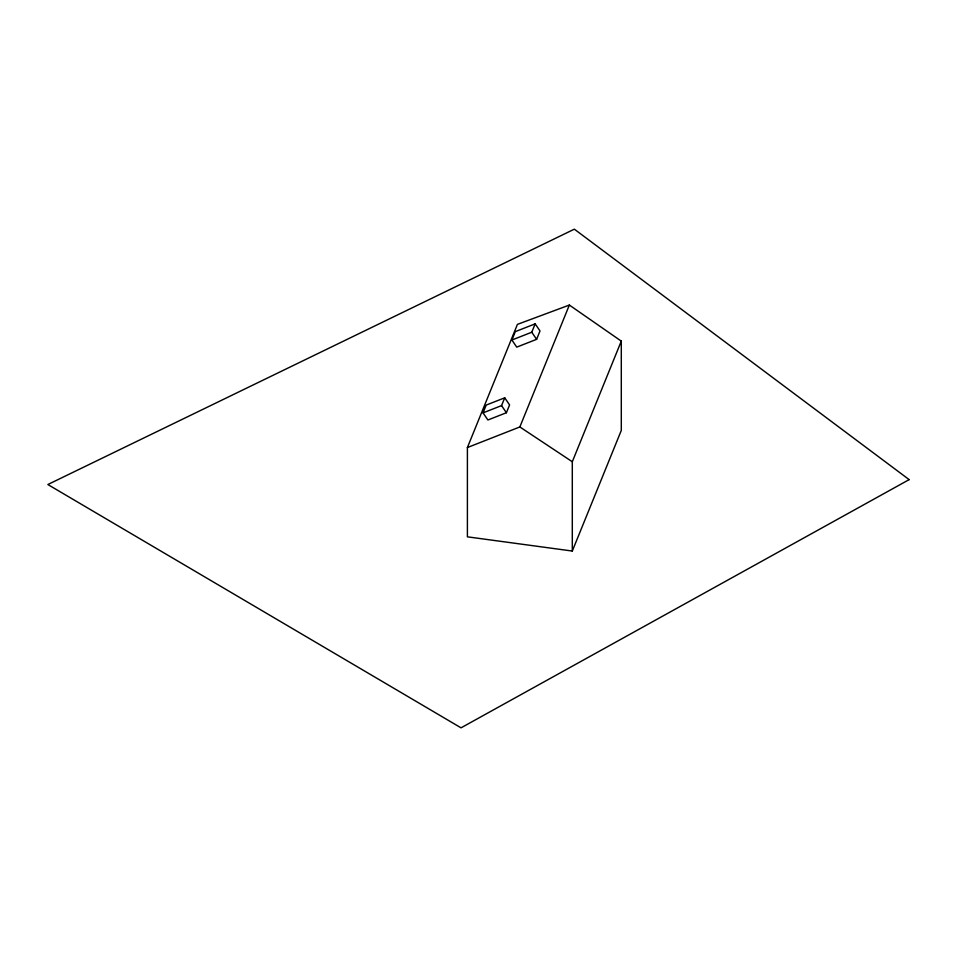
<?xml version="1.0" encoding="UTF-8"?>
<svg xmlns="http://www.w3.org/2000/svg" width="957" height="957" viewBox="0 0 957 957"><rect width="100%" height="100%" fill="white"/><g stroke="black" fill="none" stroke-linecap="round" stroke-linejoin="round"><path stroke-width="1.44" d="M467.399 447.541L517.426 324.375L569.355 305.056L621.296 341.123L621.296 430.423L572.298 551.041L467.399 536.829L467.399 447.541L519.854 426.954L569.355 305.056M511.899 340.022L515.297 331.648L535.166 323.849L540.011 330.955L536.614 339.328L516.744 347.128L511.899 340.022L531.769 332.223L535.166 323.849M483.046 412.874L486.216 405.074L504.722 397.813L509.579 404.931L506.409 412.73L487.903 419.991L483.046 412.874L501.552 405.612L504.722 397.813M572.298 551.041L572.298 461.741L621.296 341.123M519.854 426.954L572.298 461.741M531.769 332.223L536.614 339.328M501.552 405.612L506.409 412.73M909.15 479.624L461.035 727.834L47.85 484.529L574.344 229.166L909.15 479.624"/></g></svg>
